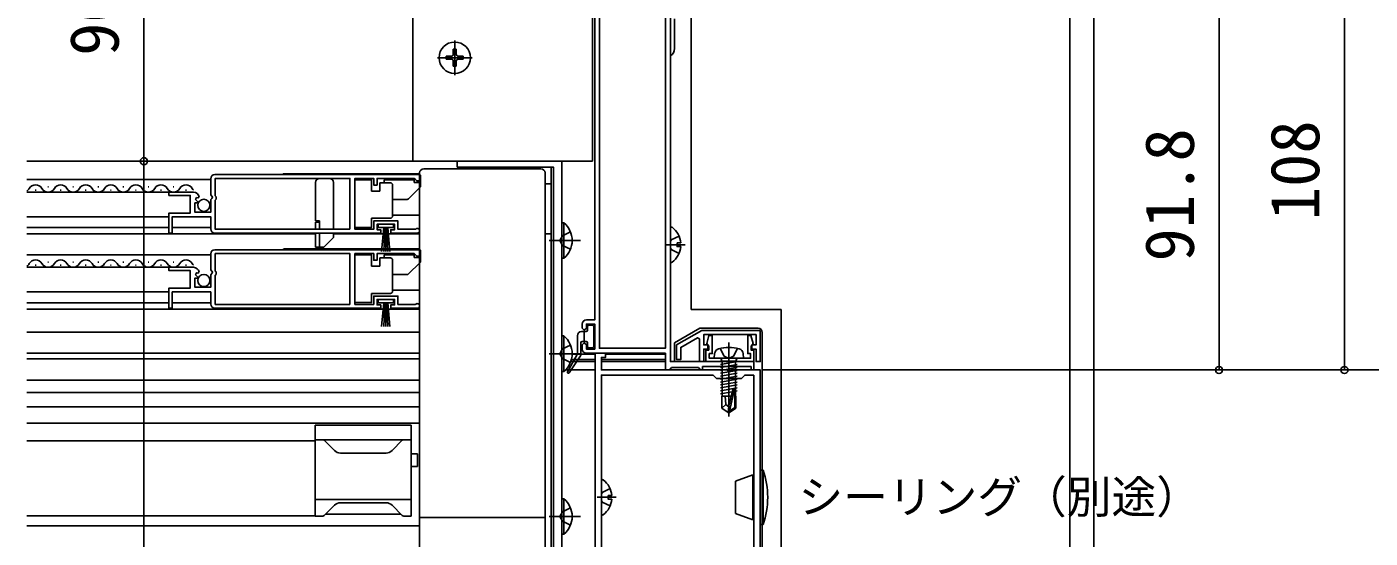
# Model space of a CAD drawing. Units: millimetres, scale not verified. Extents: x -700 to 700, y -1043 to 1038.
# Drawn here: x 184.6 to 506.1, y -665.3 to -542.8 of the extents above; entities that cross this region are included whole.
import ezdxf
from ezdxf.enums import TextEntityAlignment as Align

# ---------------------------------------------------------------- set-up
doc = ezdxf.new("R2010")
doc.units = ezdxf.units.MM
doc.header["$LTSCALE"] = 6
for name, color, linetype in [('0-2_YKK_11', 7, 'Continuous'), ('0-4_YKK_12', 2, 'Continuous'), ('0-5_YKK_13', 4, 'Continuous'), ('0-7_YKK_D', 6, 'Continuous')]:
    doc.layers.add(name, color=color, linetype=linetype)
doc.styles.add('ＭＳ ゴシック', font='')
doc.styles.get('ＭＳ ゴシック').set_extended_font_data('MS Gothic')

msp = doc.modelspace()

# ---------------------------------------------------------------- linework, layer by layer
at = {"layer": '0-2_YKK_11'}
for p, q in [((278.6, -578.2), (229.6, -578.2)), ((278.6, -596.2), (229.6, -596.2))]:
    msp.add_line(p, q, dxfattribs=at)
for points in [[(338.6, -518), (338.6, -623), (358.6, -623), (358.6, -625), (357.9, -625), (357.9, -624.2), (346.3, -624.2), (346.3, -625), (345.9, -625), (345.6, -624.7), (345.3, -624.4), (338.9, -624.4), (338.6, -624.7), (338.3, -625), (337.4, -625), (337.4, -621), (318.5, -621)], [(318.5, -613), (320.5, -613), (320.5, -533.2), (298.6, -533.2), (298.6, -532), (299.7, -532), (299.7, -527.458), (299.82, -527.275), (299.82, -526.725), (299.7, -526.542), (299.7, -522.6)], [(312.6, -774.7), (312.6, -575), (287.6, -575), (287.6, -576.4), (310.6, -576.4), (310.6, -774.7)], [(277.696, -591.229), (277.502, -591.3), (273.4, -591.3), (273.4, -589.3), (267.6, -589.3), (267.6, -591.3), (263.103, -591.3), (263.103, -579.1), (267.6, -579.1), (267.6, -580.7), (268.4, -580.7), (268.4, -579.1), (277.3, -579.1), (277.6, -579.4), (277.9, -579.7), (278.6, -579.7), (278.6, -578.2)], [(228.6, -579.2), (228.6, -583.031), (229.053, -583.571), (228.9, -583.9), (228.6, -584.2), (228.6, -587.2), (224.8, -587.2), (224.8, -585), (225.417, -585), (225.524, -584.741), (224.959, -584.176), (225.229, -583.708), (225.548, -583.793), (225.799, -583.582)], [(224.505, -582.4), (218.6, -582.4), (218.6, -583.2), (223.7, -583.2), (223.7, -587.4), (218.6, -587.4), (218.6, -592.2), (219.4, -592.2), (219.4, -588.3), (228.6, -588.3), (228.6, -591.2)], [(229.6, -592.2), (269.3, -592.2), (269.3, -591.4), (268.4, -591.4), (268.4, -590.1), (272.6, -590.1), (272.6, -591.4), (271.7, -591.4), (271.7, -592.2), (278.05, -592.2)], [(228.6, -597.2), (228.6, -601.031), (229.053, -601.571), (228.9, -601.9), (228.6, -602.2), (228.6, -605.2), (224.8, -605.2), (224.8, -603), (225.417, -603), (225.524, -602.741), (224.959, -602.176), (225.229, -601.708), (225.548, -601.793), (225.799, -601.582)], [(277.696, -609.229), (277.502, -609.3), (273.4, -609.3), (273.4, -607.3), (267.6, -607.3), (267.6, -609.3), (263.103, -609.3), (263.103, -597.1), (267.6, -597.1), (267.6, -598.7), (268.4, -598.7), (268.4, -597.1), (277.3, -597.1), (277.6, -597.4), (277.9, -597.7), (278.6, -597.7), (278.6, -596.2)], [(224.505, -600.4), (218.6, -600.4), (218.6, -601.2), (223.7, -601.2), (223.7, -605.4), (218.6, -605.4), (218.6, -610.2), (219.4, -610.2), (219.4, -606.3), (228.6, -606.3), (228.6, -609.2)], [(229.6, -610.2), (269.3, -610.2), (269.3, -609.4), (268.4, -609.4), (268.4, -608.1), (272.6, -608.1), (272.6, -609.4), (271.7, -609.4), (271.7, -610.2), (278.05, -610.2)], [(317.5, -620), (317.5, -619), (318, -618.5), (318.5, -619), (318.5, -620), (320.5, -620), (320.5, -614), (318.5, -614), (318.5, -615), (318, -615.5), (317.5, -615), (317.5, -614)], [(320.6, -747), (320.6, -621), (323.1, -621), (323.1, -622), (322.1, -622), (322.1, -625), (352.142, -625), (352.325, -625.12), (352.875, -625.12), (353.058, -625), (360.1, -625), (360.1, -742.8)]]:
    msp.add_lwpolyline(points, dxfattribs=at)
for points in [[(321.6, -533.2), (321.6, -619.8), (337.4, -619.8), (337.4, -533.2)], [(261.903, -591.3), (229.7, -591.3), (229.7, -584.3), (229.9, -584.1), (229.9, -583.5), (229.7, -583.3), (229.7, -579.1), (261.903, -579.1)], [(261.903, -609.3), (229.7, -609.3), (229.7, -602.3), (229.9, -602.1), (229.9, -601.5), (229.7, -601.3), (229.7, -597.1), (261.903, -597.1)], [(360.1, -615.501), (346.162, -615.501), (340.1, -619.001), (340.1, -622.501), (341.1, -622.501), (341.1, -619.578), (345.1, -617.269), (345.6, -617.558), (345.6, -623.001), (346.6, -623.001), (346.6, -620.001), (347.6, -620.001), (347.6, -619.001), (346.6, -619.001), (346.6, -616.501), (359.1, -616.501), (359.1, -619.001), (358.1, -619.001), (358.1, -620.001), (359.1, -620.001), (359.1, -623.001), (360.1, -623.001)], [(358.6, -626.2), (358.6, -745.7), (345.138, -745.7), (335.138, -735.7), (322.1, -735.7), (322.1, -626.2), (348.8, -626.2), (349.6, -627), (355.6, -627), (356.4, -626.2)]]:
    msp.add_lwpolyline(points, close=True, dxfattribs=at)
for centre, radius, start, end in [((229.6, -579.2), 1, 90.00001, 179.99999), ((224.505, -583.7), 1.3, 5.2159, 90.00002), ((229.6, -591.2), 1, 180.00001, 269.99999), ((278.05, -591.65), 0.55, 269.99998, 130.11937), ((229.6, -597.2), 1, 90.00001, 179.99999), ((224.505, -601.7), 1.3, 5.2159, 90.00002), ((229.6, -609.2), 1, 180.00001, 269.99999), ((278.05, -609.65), 0.55, 269.99998, 130.11937), ((318.5, -614), 1, 90.00001, 179.99999), ((318.5, -620), 1, 180.00001, 269.99999)]:
    msp.add_arc(centre, radius, start, end, dxfattribs=at)
at = {"layer": '0-4_YKK_12'}
for p, q in [((434.199, -739), (434.199, -301.909)), ((439.899, -301.909), (439.899, -739)), ((343.6, -610.501), (343.6, -474.798)), ((184.6, -575), (310.097, -575)), ((310.1, -576.4), (310.1, -735)), ((228.605, -579.4), (184.6, -579.4)), ((189.59, -581.14), (189.79, -581.14)), ((195.59, -581.14), (195.79, -581.14)), ((201.59, -581.14), (201.79, -581.14)), ((207.59, -581.14), (207.79, -581.14)), ((213.59, -581.14), (213.79, -581.14)), ((219.59, -581.14), (219.79, -581.14)), ((308.6, -580.397), (310.097, -580.397)), ((218.605, -582.4), (184.6, -582.4)), ((186.59, -581.9), (186.79, -581.9)), ((192.59, -581.9), (192.79, -581.9)), ((192.59, -581.9), (192.79, -581.9)), ((198.59, -581.9), (198.79, -581.9)), ((204.59, -581.9), (204.79, -581.9)), ((210.59, -581.9), (210.79, -581.9)), ((216.59, -581.9), (216.79, -581.9)), ((222.59, -581.9), (222.79, -581.9)), ((263.103, -587.897), (263.102, -587.897)), ((263.103, -587.897), (263.102, -587.897)), ((278.597, -587.897), (272.102, -587.897)), ((278.597, -587.897), (272.102, -587.897)), ((218.605, -588.3), (184.6, -588.3)), ((218.605, -590.9), (184.6, -590.9)), ((228.605, -590.9), (219.405, -590.9)), ((184.6, -592.4), (253.661, -592.4)), ((257.958, -592.4), (278.6, -592.4)), ((308.6, -592.4), (310.097, -592.4)), ((228.605, -597.4), (184.6, -597.4)), ((218.605, -600.4), (184.6, -600.4)), ((186.59, -599.9), (186.79, -599.9)), ((189.59, -599.14), (189.79, -599.14)), ((192.59, -599.9), (192.79, -599.9)), ((195.59, -599.14), (195.79, -599.14)), ((198.59, -599.9), (198.79, -599.9)), ((201.59, -599.14), (201.79, -599.14)), ((204.59, -599.9), (204.79, -599.9)), ((207.59, -599.14), (207.79, -599.14)), ((210.59, -599.9), (210.79, -599.9)), ((213.59, -599.14), (213.79, -599.14)), ((216.59, -599.9), (216.79, -599.9)), ((219.59, -599.14), (219.79, -599.14)), ((222.59, -599.9), (222.79, -599.9)), ((218.605, -606.3), (184.6, -606.3)), ((261.9, -605.897), (261.899, -605.897)), ((261.903, -605.897), (261.902, -605.897)), ((263.1, -605.897), (263.099, -605.897)), ((263.103, -605.897), (263.102, -605.897)), ((278.594, -605.897), (272.099, -605.897)), ((278.597, -605.897), (272.102, -605.897)), ((218.605, -608.9), (184.6, -608.9)), ((184.6, -610.4), (278.6, -610.4)), ((228.605, -608.9), (219.405, -608.9)), ((365.1, -610.501), (343.6, -610.501)), ((365.1, -610.501), (365.1, -730.501)), ((184.6, -615.9), (278.6, -615.9)), ((320.6, -623.002), (314.763, -623.002)), ((320.6, -622.502), (314.919, -622.502)), ((320.617, -621.202), (315.099, -621.202)), ((333.9, -622.498), (322.1, -622.498)), ((337.4, -622.502), (322.1, -622.502)), ((333.9, -622.998), (322.1, -622.998)), ((337.4, -623.002), (322.1, -623.002)), ((337.383, -621.202), (323.083, -621.202)), ((310.108, -624.998), (310.1, -624.998)), ((320.6, -624.998), (313.493, -624.998)), ((333.9, -624.998), (322.369, -624.998)), ((278.597, -627.401), (184.6, -627.401)), ((278.597, -630.401), (184.6, -630.401)), ((278.597, -633.801), (184.6, -633.801)), ((278.597, -637.701), (184.6, -637.701)), ((253.597, -642), (184.6, -642)), ((253.597, -659.9), (184.6, -659.9))]:
    msp.add_line(p, q, dxfattribs=at)
for centre, start, end in [((183.69, -580.682), 301.9694, 330.80936), ((186.69, -582.358), 29.19937, 150.80063), ((189.69, -580.682), 209.19937, 330.80936), ((192.69, -582.358), 29.19937, 150.80063), ((195.69, -580.682), 209.19064, 330.80936), ((198.69, -582.358), 29.19937, 150.80063), ((201.69, -580.682), 209.19937, 330.80936), ((204.69, -582.358), 29.19937, 150.80063), ((207.69, -580.682), 209.19064, 330.80936), ((210.69, -582.358), 29.19937, 150.80063), ((213.69, -580.682), 209.19064, 330.80936), ((216.69, -582.358), 29.19937, 150.80063), ((219.69, -580.682), 209.19064, 330.80936), ((222.69, -582.358), 29.19937, 150.80063), ((225.69, -580.682), 209.19064, 226.58563), ((183.69, -598.682), 301.96939, 330.80936), ((186.69, -600.358), 29.19937, 150.80063), ((189.69, -598.682), 209.19937, 330.80936), ((192.69, -600.358), 29.19937, 150.80063), ((195.69, -598.682), 209.19064, 330.80936), ((198.69, -600.358), 29.19937, 150.80063), ((201.69, -598.682), 209.19937, 330.80936), ((204.69, -600.358), 29.19937, 150.80063), ((207.69, -598.682), 209.19064, 330.80936), ((210.69, -600.358), 29.19937, 150.80063), ((213.69, -598.682), 209.19064, 330.80936), ((216.69, -600.358), 29.19937, 150.80063), ((219.69, -598.682), 209.19064, 330.80936), ((222.69, -600.358), 29.19937, 150.80063), ((225.69, -598.682), 209.19064, 226.58563)]:
    msp.add_arc(centre, 1.718, start, end, dxfattribs=at)
at = {"layer": '0-5_YKK_13'}
for p, q in [((276.999, -523.197), (276.999, -574.994)), ((339.6, -548.002), (339.6, -540.896)), ((286.999, -554.347), (286.999, -546.047)), ((287.349, -548.147), (286.649, -548.147)), ((286.649, -548.147), (286.649, -549.347)), ((287.349, -548.147), (287.349, -549.347)), ((291.149, -550.197), (282.849, -550.197)), ((284.949, -549.847), (284.949, -550.547)), ((286.149, -549.847), (284.949, -549.847)), ((286.149, -550.547), (284.949, -550.547)), ((286.649, -551.047), (286.649, -552.247)), ((287.349, -552.247), (286.649, -552.247)), ((287.349, -551.047), (287.349, -552.247)), ((289.049, -549.847), (287.849, -549.847)), ((289.049, -550.547), (287.849, -550.547)), ((289.049, -549.847), (289.049, -550.547)), ((319.999, -574.994), (276.999, -574.994)), ((246.215, -578), (278.308, -578)), ((278.6, -577.804), (278.6, -692.804)), ((278.808, -578.5), (278.808, -580.943)), ((307.6, -576.804), (279.6, -576.804)), ((308.6, -577.804), (308.6, -692.804)), ((253.661, -580.1), (253.661, -589.3)), ((254.661, -579.1), (256.958, -579.1)), ((257.958, -591.3), (257.958, -580.1)), ((269.108, -580.15), (269.108, -582.15)), ((271.608, -580.15), (269.108, -580.15)), ((277.308, -579.45), (270.108, -579.45)), ((270.108, -580.15), (270.108, -579.45)), ((278.661, -581.296), (275.954, -584.004)), ((277.308, -580.05), (277.308, -579.45)), ((277.308, -580.05), (278.808, -580.05)), ((269.108, -582.15), (267.108, -582.15)), ((275.601, -584.15), (272.108, -584.15)), ((272.108, -588.15), (272.108, -587.65)), ((254.661, -589.3), (253.661, -589.3)), ((253.661, -589.6), (253.661, -591.3)), ((254.661, -589.6), (253.661, -589.6)), ((254.661, -589.3), (254.661, -591.3)), ((267.108, -588.65), (271.608, -588.65)), ((269.501, -596.6), (270, -590.9)), ((270.25, -590.9), (270.001, -596.595)), ((270.5, -590.9), (270.5, -596.6)), ((270.75, -590.9), (270.999, -596.595)), ((271.499, -596.6), (271, -590.9)), ((312.6, -598.25), (312.6, -589.75)), ((338.6, -598.976), (338.6, -591.024)), ((253.661, -592.2), (253.661, -595.6)), ((254.661, -592.2), (254.661, -595.6)), ((257.958, -593.303), (255.661, -595.6)), ((257.958, -593.303), (257.958, -592.2)), ((317.1, -594), (309.6, -594)), ((338.812, -593.855), (338.6, -594.253)), ((340.677, -592.925), (338.812, -593.855)), ((341.083, -594.575), (340.2, -594.575)), ((246.215, -596), (278.308, -596)), ((254.661, -595.6), (255.661, -595.6)), ((258.611, -597.1), (260.908, -597.1)), ((277.308, -597.45), (270.108, -597.45)), ((270.108, -598.15), (270.108, -597.45)), ((277.308, -598.05), (277.308, -597.45)), ((278.808, -596.5), (278.808, -598.943)), ((342.1, -595), (337.557, -595)), ((261.908, -609.3), (261.908, -598.1)), ((269.108, -600.15), (267.108, -600.15)), ((269.108, -598.15), (269.108, -600.15)), ((271.608, -598.15), (269.108, -598.15)), ((278.661, -599.296), (275.954, -602.004)), ((277.308, -598.05), (278.808, -598.05)), ((313.109, -598.25), (312.6, -598.25)), ((275.601, -602.15), (272.108, -602.15)), ((267.108, -606.65), (271.608, -606.65)), ((272.108, -606.15), (272.108, -605.65)), ((269.501, -614.6), (270, -608.9)), ((270.25, -608.9), (270.001, -614.595)), ((270.5, -608.9), (270.5, -614.6)), ((270.75, -608.9), (270.999, -614.595)), ((271.499, -614.6), (271, -608.9)), ((312.6, -625.35), (312.6, -616.85)), ((316.35, -621.122), (316.35, -616.8)), ((318.45, -615.8), (317.35, -615.8)), ((317.95, -618.2), (317.95, -615.8)), ((318.75, -615.5), (318.75, -614.6)), ((319.05, -614.3), (319.95, -614.3)), ((320.25, -614.6), (320.25, -619.4)), ((339.6, -618.499), (345.662, -614.999)), ((359.6, -614.999), (345.662, -614.999)), ((317.15, -621.411), (317.15, -618.5)), ((318.45, -618.2), (317.45, -618.2)), ((318.75, -619.4), (318.75, -618.5)), ((319.95, -619.7), (319.05, -619.7)), ((339.6, -618.499), (339.6, -623)), ((352.6, -618.446), (352.6, -636.126)), ((278.597, -621), (184.6, -621)), ((278.597, -622.3), (184.6, -622.3)), ((317.1, -621.1), (309.6, -621.1)), ((316.312, -621.268), (313.982, -625.428)), ((317.101, -621.575), (314.409, -625.687)), ((349.1, -622.2), (349.198, -621.08)), ((356.1, -622.2), (349.1, -622.2)), ((354.579, -622.9), (350.621, -622.9)), ((350.621, -622.987), (351.115, -622.9)), ((350.621, -623.687), (354.579, -622.987)), ((350.87, -622.7), (350.87, -622.9)), ((351, -631.3), (351, -622.92)), ((354.2, -631.3), (354.2, -622.9)), ((354.33, -622.7), (354.33, -622.9)), ((356.1, -622.2), (356.002, -621.08)), ((313.109, -625.35), (312.6, -625.35)), ((350.621, -624.387), (354.579, -623.687)), ((350.621, -625.087), (354.579, -624.387)), ((350.621, -625.787), (354.579, -625.087)), ((350.621, -626.487), (354.579, -625.787)), ((350.621, -627.187), (354.579, -626.487)), ((350.621, -627.887), (354.579, -627.187)), ((350.621, -628.587), (354.579, -627.887)), ((350.621, -629.287), (354.579, -628.587)), ((350.621, -629.987), (354.579, -629.287)), ((353.51, -629.693), (352.6, -633.693)), ((353.943, -629.59), (352.75, -634.838)), ((354, -629.748), (354, -633.995)), ((354, -630.09), (354.579, -629.987)), ((350.621, -630.687), (353.395, -630.197)), ((353.144, -631.3), (350.9, -631.3)), ((350.9, -631.3), (350.9, -634.154)), ((351.9, -633.3), (351.7, -631.3)), ((354.3, -631.3), (354, -631.3)), ((354.3, -631.3), (354.3, -634.154)), ((351.9, -633.3), (350.9, -634.154)), ((350.9, -634.154), (352.45, -635.2)), ((352.6, -633.801), (351.9, -633.3)), ((352.6, -633.693), (352.45, -635.2)), ((352.75, -635.2), (352.45, -635.2)), ((352.45, -635.2), (352.75, -635.2)), ((352.6, -633.693), (352.6, -635.2)), ((354.3, -634.154), (352.75, -635.2)), ((354.3, -634.154), (354, -633.995)), ((253.597, -660), (253.597, -638.2)), ((253.597, -638.2), (276.597, -638.2)), ((276.597, -660), (276.597, -638.2)), ((253.597, -641.7), (276.597, -641.7)), ((255.744, -641.846), (258.211, -644.314)), ((274.451, -641.846), (271.983, -644.314)), ((270.569, -644.9), (259.626, -644.9)), ((276.597, -645.1), (278.097, -645.1)), ((278.097, -648.1), (278.097, -645.1)), ((253.597, -647.8), (253.597, -648.2)), ((253.597, -651.1), (253.597, -648.2)), ((276.597, -648.1), (278.097, -648.1)), ((360.1, -662), (360.1, -649)), ((360.8, -649), (360.1, -649)), ((360.8, -649), (360.8, -662)), ((253.597, -651.1), (253.597, -654.1)), ((322.1, -659.476), (322.1, -651.524)), ((354.2, -651.592), (358.3, -650.1)), ((354.2, -651.592), (354.2, -659.408)), ((358.3, -650.1), (358.3, -660.9)), ((358.6, -650.4), (358.3, -650.1)), ((253.597, -656), (253.597, -654.1)), ((325.6, -655.5), (321.057, -655.5)), ((322.312, -654.355), (322.1, -654.753)), ((324.177, -653.425), (322.312, -654.355)), ((324.583, -655.075), (323.7, -655.075)), ((253.597, -656), (276.597, -656)), ((253.597, -656), (253.597, -657.5)), ((253.597, -657.5), (253.597, -657.9)), ((255.744, -659.854), (258.211, -657.386)), ((270.569, -656.8), (259.626, -656.8)), ((274.451, -659.854), (271.983, -657.386)), ((312.6, -664.35), (312.6, -655.85)), ((253.597, -660), (255.39, -660)), ((256.097, -659.5), (274.097, -659.5)), ((274.804, -660), (276.597, -660)), ((308.6, -660.304), (278.6, -660.304)), ((317.1, -660.1), (309.6, -660.1)), ((354.2, -659.408), (358.3, -660.9)), ((358.3, -660.9), (358.6, -660.6)), ((360.1, -662), (360.8, -662)), ((278.597, -662.3), (184.6, -662.3)), ((313.109, -664.35), (312.6, -664.35))]:
    msp.add_line(p, q, dxfattribs=at)
for points in [[(319.999, -574.994), (319.999, -533.697), (297.599, -533.697), (297.599, -530.889)], [(267.108, -582.15), (267.108, -579.45), (263.108, -579.45), (263.108, -590.85)], [(272.108, -587.65), (272.108, -581.15), (272.108, -580.65)], [(263.108, -590.85), (267.108, -590.85), (267.108, -588.65)], [(313.109, -598.25), (313.109, -589.75), (312.6, -589.75)], [(314.696, -591.925), (312.789, -592.855), (312.18, -594)], [(314.696, -596.075), (312.789, -595.145), (312.18, -594)], [(341.083, -595.425), (340.2, -595.425), (340.2, -594.575)], [(253.661, -595.6), (254.661, -595.6), (255.661, -595.6)], [(267.108, -600.15), (267.108, -597.45), (263.108, -597.45), (263.108, -608.85)], [(340.677, -597.075), (338.812, -596.145), (338.6, -595.747)], [(272.108, -605.65), (272.108, -599.15), (272.108, -598.65)], [(263.108, -608.85), (267.108, -608.85), (267.108, -606.65)], [(313.109, -625.35), (313.109, -616.85), (312.6, -616.85)], [(381.2, -734.999), (360.6, -734.999), (360.6, -615.999)], [(314.696, -619.025), (312.789, -619.955), (312.18, -621.1)], [(350.55, -619.836), (351.455, -621.652), (352.6, -622.26)], [(354.65, -619.836), (353.745, -621.652), (352.6, -622.26)], [(314.696, -623.175), (312.789, -622.245), (312.18, -621.1)], [(354, -633.995), (352.75, -634.838), (352.75, -635.2)], [(324.583, -655.925), (323.7, -655.925), (323.7, -655.075)], [(314.696, -658.025), (312.789, -658.955), (312.18, -660.1)], [(313.109, -664.35), (313.109, -655.85), (312.6, -655.85)], [(324.177, -657.575), (322.312, -656.645), (322.1, -656.247)], [(314.696, -662.175), (312.789, -661.245), (312.18, -660.1)]]:
    msp.add_lwpolyline(points, dxfattribs=at)
for points in [[(272.35, -590.9), (268.65, -590.9), (268.65, -590.1), (272.35, -590.1)], [(272.35, -608.9), (268.65, -608.9), (268.65, -608.1), (272.35, -608.1)], [(358.6, -623), (347.1, -623), (347.1, -620.25), (347.8, -620.25), (347.8, -619.291), (347.55, -618.996), (347.311, -618.622), (347.826, -616.7), (348.6, -616.7), (348.6, -621.05), (347.9, -621.05), (347.9, -622.2), (357.8, -622.2), (357.8, -621.05), (357.1, -621.05), (357.1, -616.7), (357.873, -616.7), (358.389, -618.622), (358.149, -618.996), (357.9, -619.291), (357.9, -620.25), (358.6, -620.25)]]:
    msp.add_lwpolyline(points, close=True, dxfattribs=at)
for centre, radius in [((286.999, -550.197), 3.75), ((226.955, -585.55), 1.45), ((226.955, -603.55), 1.45)]:
    msp.add_circle(centre, radius, dxfattribs=at)
for centre, radius, start, end in [((286.149, -549.347), 0.5, 270, 0), ((287.849, -549.347), 0.5, 180, 270), ((337.6, -548.002), 2, 300.00061, 0), ((286.149, -551.047), 0.5, 0, 90), ((287.849, -551.047), 0.5, 90, 180), ((246.215, -578.5), 0.5, 90, 143.13066), ((278.308, -578.5), 0.5, 0, 90), ((279.6, -577.804), 1, 90, 180), ((307.6, -577.804), 1, 0, 90), ((254.661, -580.1), 1, 90, 180), ((256.958, -580.1), 1, 0, 90), ((271.608, -580.65), 0.5, 0.00001, 90), ((278.308, -580.943), 0.5, 315, 0), ((275.601, -583.65), 0.5, 270, 315), ((271.608, -588.15), 0.5, 270, 359.99995), ((309.569, -594), 5.531, 309.79413, 50.20587), ((338.874, -591.024), 0.274, 52.28591, 180), ((335.8, -595), 5.3, 4.59941, 52.28591), ((246.215, -596.5), 0.5, 90, 143.13066), ((278.308, -596.5), 0.5, 0, 90), ((335.8, -595), 5.3, 307.71409, 355.40059), ((271.608, -598.65), 0.5, 0.00001, 90), ((278.308, -598.943), 0.5, 315, 0), ((338.874, -598.976), 0.274, 180, 307.71409), ((275.601, -601.65), 0.5, 270, 315), ((271.608, -606.15), 0.5, 270, 359.99995), ((309.569, -621.1), 5.531, 309.79413, 50.20587), ((317.35, -616.8), 1, 90, 180), ((318.45, -615.5), 0.3, 270, 0), ((319.05, -614.6), 0.3, 90, 180), ((319.95, -614.6), 0.3, 0, 90), ((359.6, -615.999), 1, 0, 90), ((317.45, -618.5), 0.3, 90, 180), ((318.45, -618.5), 0.3, 0, 90), ((319.05, -619.4), 0.3, 180, 270), ((319.95, -619.4), 0.3, 270, 0), ((350.493, -621.194), 1.3, 105.88085, 175), ((352.6, -628.6), 9, 74.11915, 105.88085), ((354.707, -621.194), 1.3, 5, 74.11915), ((316.05, -621.122), 0.3, 330.7457, 0), ((316.85, -621.411), 0.3, 326.79057, 0), ((350.37, -622.7), 0.5, 0, 90), ((354.83, -622.7), 0.5, 90, 180), ((314.2, -625.55), 0.25, 151.47587, 326.79057), ((353.752, -629.748), 0.248, 0, 167.19096), ((255.39, -642.2), 0.5, 45, 90), ((274.804, -642.2), 0.5, 90, 135), ((259.626, -642.9), 2, 225, 270), ((270.569, -642.9), 2, 270, 315), ((341.886, -655.5), 20, 341.03443, 18.96557), ((322.374, -651.524), 0.274, 52.28591, 180), ((319.3, -655.5), 5.3, 4.59941, 52.28591), ((259.626, -658.8), 2, 90, 135), ((270.569, -658.8), 2, 45, 90), ((309.569, -660.1), 5.531, 309.79413, 50.20587), ((319.3, -655.5), 5.3, 307.71409, 355.40059), ((255.39, -659.5), 0.5, 270, 315), ((274.804, -659.5), 0.5, 225, 270), ((322.374, -659.476), 0.274, 180, 307.71409)]:
    msp.add_arc(centre, radius, start, end, dxfattribs=at)
at = {"layer": '0-7_YKK_D'}
for p, q in [((212.6, -575), (212.6, -484.8)), ((499.899, -517), (499.899, -625)), ((469.899, -625), (469.899, -533.2)), ((212.6, -777), (212.6, -575)), ((360.6, -625), (530.899, -625)), ((360.6, -625), (530.899, -625)), ((360.6, -625), (470.899, -625)), ((360.6, -625), (500.899, -625))]:
    msp.add_line(p, q, dxfattribs=at)
for centre in [(212.6, -575), (212.6, -575), (469.899, -625), (499.899, -625)]:
    msp.add_circle(centre, 0.85, dxfattribs=at)

# ---------------------------------------------------------------- texts
at = {"layer": '0-7_YKK_D', "style": 'ＭＳ ゴシック'}
for s, p in [('90.2', (210.1, -549.764)), ('91.8', (467.399, -599.009)), ('108', (497.399, -589.136))]:
    msp.add_text(s, height=11.73, rotation=90, dxfattribs=at).set_placement(p, align=Align.BOTTOM_LEFT)
msp.add_text('シーリング（別途）', height=7.845, dxfattribs=at).set_placement((369.253, -661.673), align=Align.BOTTOM_LEFT)

doc.saveas('drawing.dxf')
